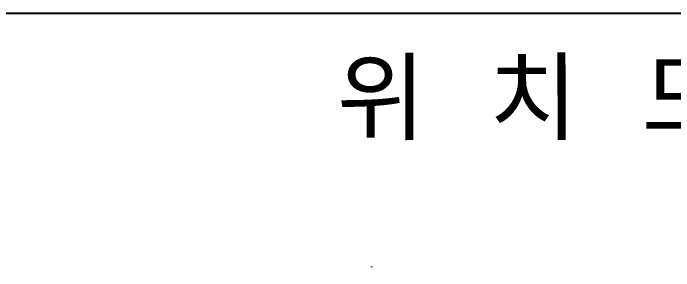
# Model space of a CAD drawing. Header units: metres. Extents: x -703672 to 3951284, y -4124475 to 4104628.
# Drawn here: x 327322.1 to 327693.8, y 4104482.7 to 4104627.9 of the extents above; entities that cross this region are included whole.
import ezdxf
from ezdxf.enums import TextEntityAlignment as Align

# ---------------------------------------------------------------- set-up
doc = ezdxf.new("R2010")
doc.units = ezdxf.units.M
doc.header["$MEASUREMENT"] = 0
doc.layers.add('C-ANNO-TEXT', color=7, linetype='Continuous', lineweight=25)
doc.layers.add('V-ANNO-PATT', color=9, linetype='Continuous', lineweight=0)
doc.styles.add('Style-Arial Black', font='')
doc.styles.get('Style-Arial Black').set_extended_font_data('Arial Black')

msp = doc.modelspace()

# ---------------------------------------------------------------- linework, layer by layer
at = {"layer": 'C-ANNO-TEXT', "color": 0, "lineweight": -2, "ltscale": 0.6}
msp.add_lwpolyline([(328463.34504, 4103313.93421), (328463.34504, 4102748.3794), (326761.1304, 4102748.3794), (326761.1304, 4104627.86256), (328463.34504, 4104627.86256), (328463.34504, 4103413.09209)], dxfattribs=at)
at = {"layer": 'V-ANNO-PATT'}
msp.add_line((327523.48914, 4104484.84344, 5.92717), (327523.51761, 4104484.8008, 5.92763), dxfattribs=at)
at = {"layer": 'V-ANNO-PATT', "extrusion": (-0.008237, 0.005197, 0.999953), "elevation": 18637.62297, "flags": 128}
msp.add_lwpolyline([(327512.7513, 4104443.46077), (327512.83658, 4104443.63837), (327512.91281, 4104443.5812)], dxfattribs=at)
at = {"layer": 'V-ANNO-PATT', "extrusion": (-0.006026, -0.001883, 0.99998), "elevation": -9695.25209, "flags": 128}
msp.add_lwpolyline([(327518.08183, 4104473.96921), (327517.90485, 4104473.91391)], dxfattribs=at)

# ---------------------------------------------------------------- texts
at = {"layer": 'C-ANNO-TEXT', "style": 'Style-Arial Black'}
msp.add_text('위  치  도', height=40, rotation=0.088133, dxfattribs=at).set_placement((327504.02122, 4104600.50095), align=Align.TOP_LEFT)

doc.saveas('drawing.dxf')
